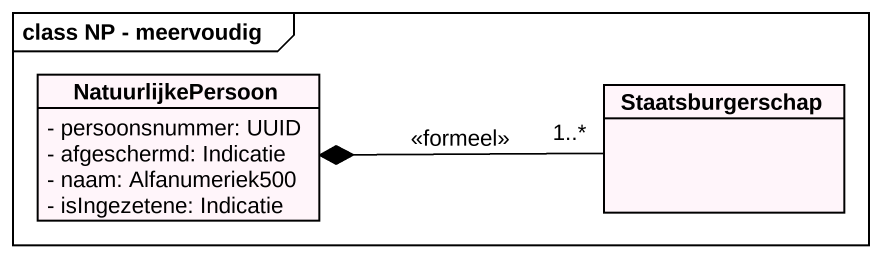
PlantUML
@startuml
mainframe class NP - meervoudig
hide circle
hide empty members
skinparam classAttributeIconSize 0
class NatuurlijkePersoon #FFF5FA {
  - persoonsnummer: UUID
  - afgeschermd: Indicatie
  - naam: Alfanumeriek500
  - isIngezetene: Indicatie
}
class Staatsburgerschap #FFF5FA
Staatsburgerschap "1..*" -left-* NatuurlijkePersoon : <<formeel>>
@enduml
